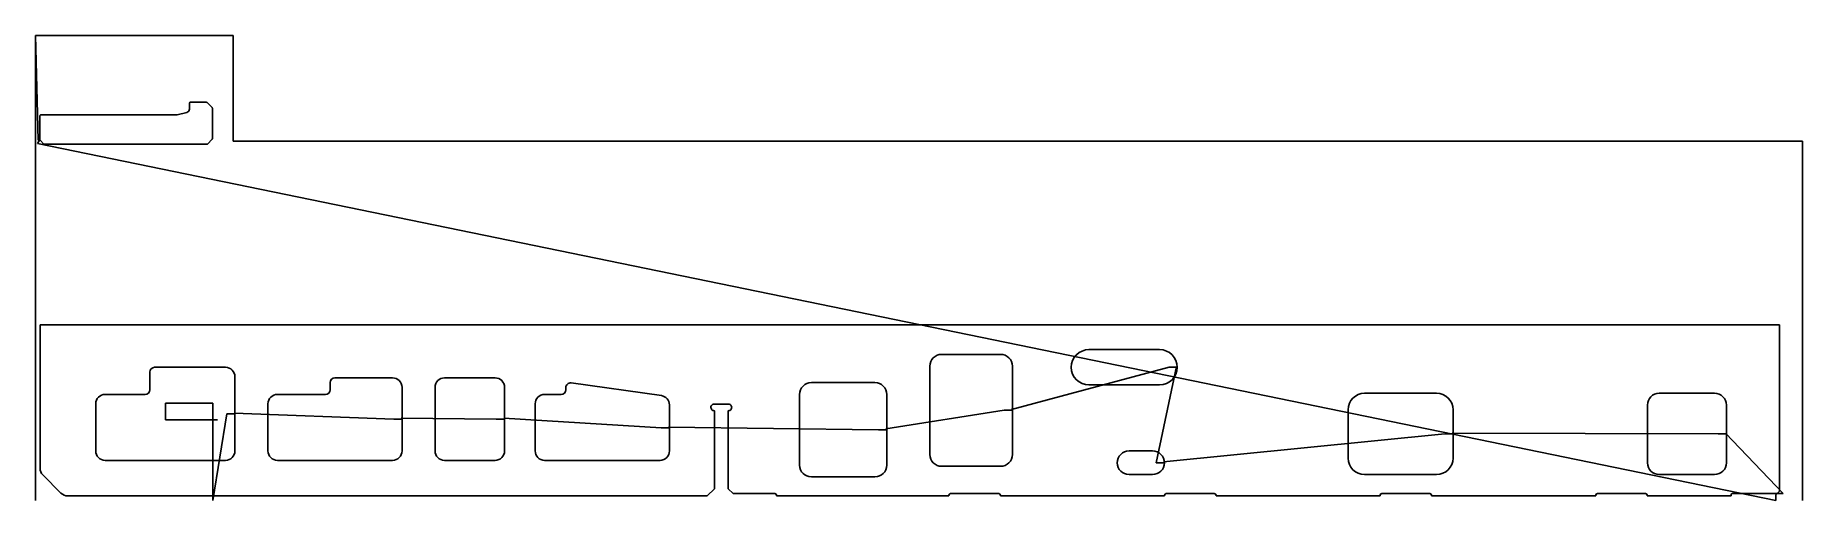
# Model space of a CAD drawing. Header units: metres. Extents: x 0 to 7500, y 0 to 1974.
import ezdxf

# ---------------------------------------------------------------- set-up
doc = ezdxf.new("R2010")
doc.units = ezdxf.units.M

msp = doc.modelspace()

# ---------------------------------------------------------------- linework, layer by layer
at = {"layer": 'TOOL_0'}
for p, q in [((12.165, 1530.012), (0.002, 1974.085)), ((0.002, 1974.085), (1.002, 1974.085)), ((1.002, -0.001), (0.002, 1974.085)), ((0.002, 1974.085), (1.002, 1974.085)), ((1.002, 1974.085), (1.002, -0.001)), ((1.002, 1974.085), (840.126, 1974.085)), ((840.126, 1974.085), (840.126, 1525.579)), ((654.152, 1660.93), (654.152, 1685.93)), ((658.152, 1689.93), (726.121, 1689.93)), ((728.949, 1688.758), (750.13, 1667.577)), ((751.302, 1664.749), (751.302, 1535.867)), ((19.002, 1532.111), (19.002, 1631.688)), ((24.183, 1636.93), (598.028, 1636.93)), ((601.986, 1637.397), (643.412, 1647.315)), ((8.776, 1515.641), (17.191, 1529.655)), ((7385.237, 0), (8.776, 1515.641)), ((17.192, 1529.654), (12.165, 1530.012)), ((17.191, 1529.655), (19.002, 1532.049)), ((20.171, 1529.284), (17.192, 1529.654)), ((36.354, 1513.101), (20.174, 1529.281)), ((727.364, 1511.929), (39.182, 1511.929)), ((750.13, 1533.039), (730.192, 1513.101)), ((840.126, 1525.579), (7499.697, 1525.579)), ((7499.697, 1525.579), (7499.697, 0.999)), ((20, 137.259), (20, 746.492)), ((20, 746.492), (7402, 746.492)), ((7402, 746.492), (7402, 40.69)), ((4096, 620.751), (3846, 620.751)), ((4771, 640.751), (4471, 640.751)), ((486, 545.751), (486, 470.751)), ((807, 565.751), (506, 565.751)), ((847, 368.251), (847, 525.751)), ((3796, 570.751), (3796, 195.751)), ((4142.464, 386.787), (4811, 565.751)), ((4146, 383.251), (4146, 570.751)), ((4842.464, 569.287), (4756, 160.751)), ((4811, 565.751), (4846, 565.751)), ((4846, 565.751), (4842.464, 569.287)), ((466, 450.751), (296, 450.751)), ((1231, 450.751), (1027, 450.751)), ((1251, 500.751), (1251, 470.751)), ((1516, 520.751), (1271, 520.751)), ((1556, 345.751), (1556, 480.751)), ((1696, 480.751), (1696, 210.751)), ((1951, 520.751), (1736, 520.751)), ((1991, 345.751), (1991, 480.751)), ((2231, 450.751), (2161, 450.751)), ((2251, 479.502), (2251, 470.751)), ((2656.56, 445.585), (2273.78, 499.308)), ((3243, 450.751), (3243, 150.751)), ((3563, 500.751), (3293, 500.751)), ((3613, 300.751), (3613, 450.751)), ((4471, 490.751), (4771, 490.751)), ((5946, 455.751), (5641, 455.751)), ((7126, 455.751), (6891, 455.751)), ((256, 410.751), (256, 210.751)), ((551.747, 342.179), (551.747, 413.679)), ((551.747, 413.679), (753.247, 413.679)), ((753.247, 413.679), (753.247, 342.179)), ((987, 410.751), (987, 210.751)), ((2121, 410.751), (2121, 210.751)), ((2691, 308.362), (2691, 405.973)), ((2941, 410), (2881, 410)), ((2881.75, 381.52), (2881.75, 50.44)), ((2940.25, 50.44), (2940.25, 381.52)), ((3609.464, 304.287), (4111, 383.251)), ((4111, 383.251), (4146, 383.251)), ((4146, 383.251), (4142.464, 386.787)), ((4146, 195.751), (4146, 383.251)), ((5571, 385.751), (5571, 180.751)), ((6016, 283.251), (6016, 385.751)), ((6841, 405.751), (6841, 160.751)), ((7176, 283.251), (7176, 405.751)), ((753.247, 342.179), (551.747, 342.179)), ((753.247, 0), (812, 368.251)), ((772.802, 342.179), (753.247, 342.179)), ((753.247, 342.179), (753.247, 336.37)), ((753.247, 336.37), (753.247, 0)), ((812, 368.251), (847, 368.251)), ((847, 368.251), (843.464, 371.787)), ((843.464, 371.787), (1521, 345.751)), ((847, 210.751), (847, 368.251)), ((1521, 345.751), (1556, 345.751)), ((1556, 345.751), (1552.464, 349.287)), ((1552.464, 349.287), (1956, 345.751)), ((1556, 210.751), (1556, 345.751)), ((1956, 345.751), (1991, 345.751)), ((1991, 345.751), (1987.464, 349.287)), ((1987.464, 349.287), (2656, 308.362)), ((1991, 210.751), (1991, 345.751)), ((2656, 308.362), (2691, 308.362)), ((2691, 308.362), (2687.464, 311.898)), ((2687.464, 311.898), (3578, 300.751)), ((2691, 210.751), (2691, 308.362)), ((3578, 300.751), (3613, 300.751)), ((3613, 300.751), (3609.464, 304.287)), ((3613, 150.751), (3613, 300.751)), ((4787.464, 164.287), (5981, 283.251)), ((5981, 283.251), (6016, 283.251)), ((6016, 283.251), (6012.464, 286.787)), ((6012.464, 286.787), (7141, 283.251)), ((6016, 180.751), (6016, 283.251)), ((7141, 283.251), (7176, 283.251)), ((7176, 283.251), (7172.464, 286.787)), ((7172.464, 286.787), (7417.158, 30.001)), ((7176, 160.751), (7176, 283.251)), ((296, 170.751), (807, 170.751)), ((1027, 170.751), (1516, 170.751)), ((1736, 170.751), (1951, 170.751)), ((2161, 170.751), (2651, 170.751)), ((4741, 210.751), (4641, 210.751)), ((4756, 160.751), (4791, 160.751)), ((4791, 160.751), (4787.464, 164.287)), ((108.754, 31.937), (31.716, 108.975)), ((3293, 100.751), (3563, 100.751)), ((3846, 145.751), (4096, 145.751)), ((4641, 110.751), (4741, 110.751)), ((5641, 110.751), (5946, 110.751)), ((6891, 110.751), (7126, 110.751)), ((2851.311, 20.001), (137.569, 20.001)), ((2881.75, 50.44), (2851.311, 20.001)), ((2960.689, 30.001), (2940.25, 50.44)), ((3138, 30.001), (2960.689, 30.001)), ((3145.25, 20.001), (3145.25, 22.751)), ((3876.75, 20.001), (3145.25, 20.001)), ((3876.75, 22.751), (3876.75, 20.001)), ((4088, 30.001), (3884, 30.001)), ((4095.25, 20.001), (4095.25, 22.751)), ((4791.75, 20.001), (4095.25, 20.001)), ((4791.75, 22.751), (4791.75, 20.001)), ((5003, 30.001), (4799, 30.001)), ((5010.25, 20.001), (5010.25, 22.751)), ((5706.75, 20.001), (5010.25, 20.001)), ((5706.75, 22.751), (5706.75, 20.001)), ((5918, 30.001), (5714, 30.001)), ((5925.25, 20.001), (5925.25, 22.751)), ((6621.75, 20.001), (5925.25, 20.001)), ((6621.75, 22.751), (6621.75, 20.001)), ((6833, 30.001), (6629, 30.001)), ((6840.25, 20.001), (6840.25, 22.751)), ((7196.75, 20.001), (6840.25, 20.001)), ((7196.75, 25.751), (7196.75, 20.001)), ((7391.311, 30.001), (7201, 30.001)), ((7391.311, 30.001), (7385.237, 24.039)), ((7385.237, 24.039), (7385.237, 0)), ((7402, 40.69), (7391.311, 30.001)), ((7417.158, 30.001), (7391.311, 30.001)), ((7499.697, 0.999), (7499.697, -0.001))]:
    msp.add_line(p, q, dxfattribs=at)
for centre, radius, start, end in [((640.134, 1660.945), 14.019, 283.5227582, 359.9386905), ((658.152, 1685.93), 4, 90, 180), ((726.121, 1685.93), 4, 45, 90), ((747.302, 1664.749), 3.999, 0, 45), ((23.152, 1631.688), 4.15, 135, 180), ((28.541, 1627.492), 10.959, 126.899175, 139.4145829), ((24.183, 1632.93), 4, 90, 123.7456868), ((597.945, 1654.634), 17.704, 270.2686125, 283.1940077), ((23.002, 1532.111), 4, 180, 180.8880135), ((23.002, 1532.109), 3.999, 224.9392195, 225), ((39.182, 1515.929), 4, 225, 270), ((727.364, 1515.929), 3.999, 270, 315), ((747.302, 1535.867), 4, 315, 0), ((3846, 570.751), 50, 90, 180), ((4096, 570.751), 50, 0, 90), ((4471, 565.751), 75, 90, 270), ((4771, 565.751), 75, 0, 90), ((506, 545.751), 20, 90, 180), ((807, 525.751), 40, 0, 90), ((4771, 565.751), 75, 270, 0), ((296, 410.751), 40, 90, 180), ((466, 470.751), 20, 270, 0), ((1027, 410.751), 40, 90, 180), ((1231, 470.751), 20, 270, 0), ((1271, 500.751), 20, 90, 180), ((1516, 480.751), 40, 0, 90), ((1736, 480.751), 40, 90, 180), ((1951, 480.751), 40, 0, 90), ((2161, 410.751), 40, 90, 180), ((2231, 470.751), 20, 270, 0), ((2271, 479.502), 20, 82.010076, 180), ((3293, 450.751), 50, 90, 180), ((3563, 450.751), 50, 0, 90), ((5641, 385.751), 70, 90, 180), ((5946, 385.751), 70, 0, 90), ((6891, 405.751), 50, 90, 180), ((7126, 405.751), 50, 0, 90), ((2651, 405.973), 40, 0, 82.010076), ((2881, 395.75), 14.25, 90, 273.0170141), ((2941, 395.75), 14.25, 266.9829859, 90), ((296, 210.751), 40, 180, 270), ((807, 210.751), 40, 270, 0), ((1027, 210.751), 40, 180, 270), ((1516, 210.751), 40, 270, 0), ((1736, 210.751), 40, 180, 270), ((1951, 210.751), 40, 270, 0), ((2161, 210.751), 40, 180, 270), ((2651, 210.751), 40, 270, 0), ((3293, 150.751), 50, 180, 270), ((3563, 150.751), 50, 270, 0), ((3846, 195.751), 50, 180, 270), ((4096, 195.751), 50, 270, 0), ((4641, 160.751), 50, 90, 270), ((4741, 160.751), 50, 0, 90), ((4741, 160.751), 50, 270, 0), ((5641, 180.751), 70, 180, 270), ((5946, 180.751), 70, 270, 0), ((6891, 160.751), 50, 180, 270), ((7126, 160.751), 50, 270, 0), ((60.06, 137.284), 40.06, 180.0357562, 224.9646029), ((137.569, 60.751), 40.75, 224.9990058, 270), ((3138, 22.751), 7.25, 0, 90), ((3884, 22.751), 7.25, 90, 180), ((4088, 22.751), 7.25, 0, 90), ((4799, 22.751), 7.25, 90, 180), ((5003, 22.751), 7.25, 0, 90), ((5714, 22.751), 7.25, 90, 180), ((5918, 22.751), 7.25, 0, 90), ((6629, 22.751), 7.25, 90, 180), ((6833, 22.751), 7.25, 0, 90), ((7201, 25.751), 4.25, 90, 180)]:
    msp.add_arc(centre, radius, start, end, dxfattribs=at)

doc.saveas('drawing.dxf')
